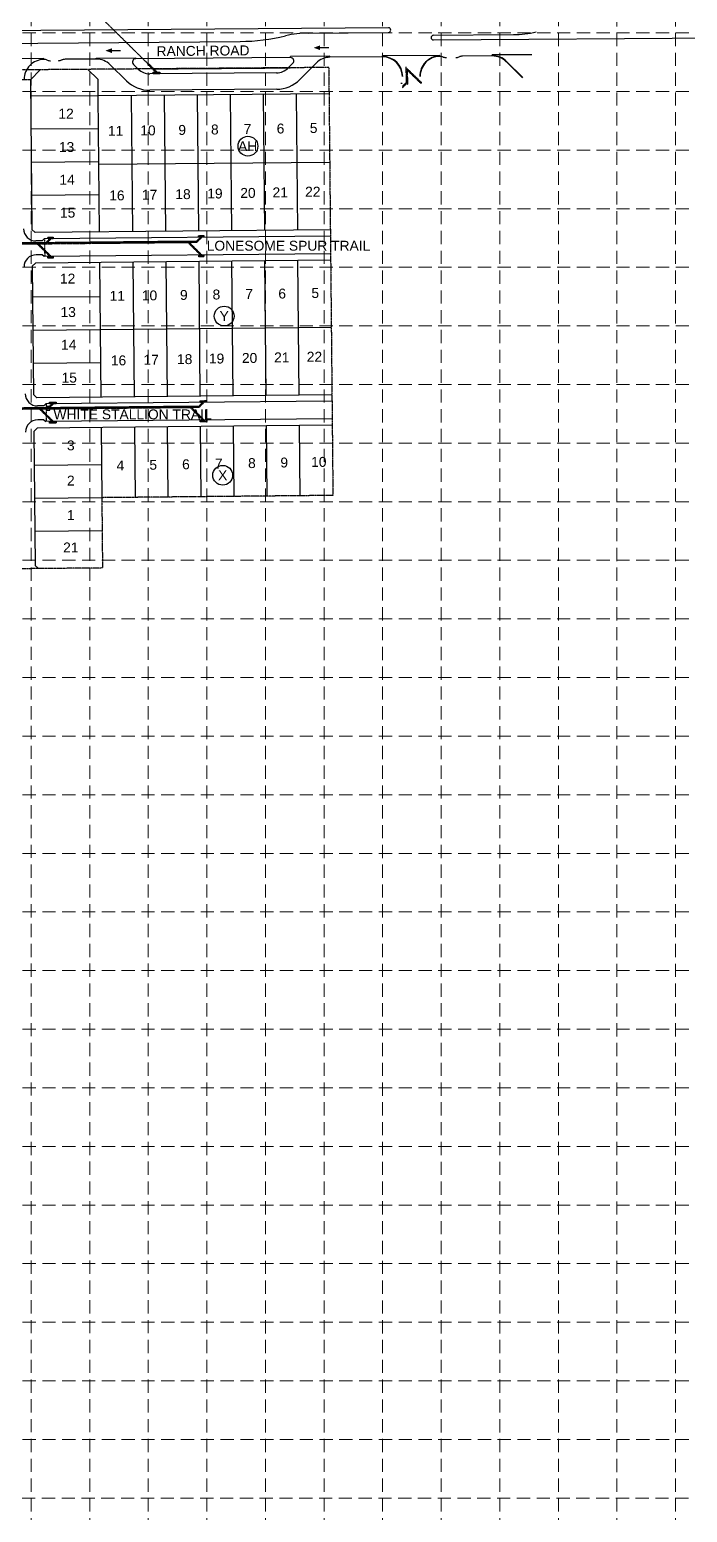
# Model space of a CAD drawing. Header units: inches. Extents: x 2510995 to 2514555, y 7106046 to 7111737.
# Drawn here: x 2512329 to 2513326, y 7107183 to 7109429 of the extents above; entities that cross this region are included whole.
import ezdxf
from ezdxf.enums import TextEntityAlignment as Align

# ---------------------------------------------------------------- set-up
doc = ezdxf.new("R2010")
doc.units = ezdxf.units.IN
doc.header["$MEASUREMENT"] = 0
for name, pattern in [('BORDER2', [0.875, 0.25, -0.125, 0.25, -0.125, 0, -0.125]), ('DASHED', [0.75, 0.5, -0.25]), ('HIDDEN', [0.375, 0.25, -0.125]), ('XHO465PV$0$HIDDEN2', [0.1875, 0.125, -0.0625]), ('XHO477ST$0$CL', [0.7, 0.5, -0.05, 0.1, -0.05])]:
    doc.linetypes.add(name, pattern=pattern)
for name, color, linetype in [('GRID', 254, 'DASHED'), ('XHO465BS$0$C-ROAD-BACK-N', 6, 'Continuous'), ('XHO465BS$0$C-ROAD-BACK-P4-N', 6, 'Continuous'), ('XHO465BS$0$C-ROAD-FOC-P4-N', 12, 'Continuous'), ('XHO465PT$0$C-ROAD-IDEN-N', 1, 'Continuous'), ('XHO465PT$0$V-BNDY-N-P5', 3, 'BORDER2'), ('XHO465PT$0$V-PROP-SUBD-BLOK-IDEN-N-P5', 6, 'Continuous'), ('XHO465PT$0$V-PROP-SUBD-IDEN-N-P5', 6, 'Continuous'), ('XHO465PT$0$V-PROP-SUBD-N-P5', 7, 'Continuous'), ('XHO465PT$0$V-RWAY-LINE-N-P5', 4, 'Continuous'), ('XHO465PV$0$C-ROAD-BACK-N', 4, 'Continuous'), ('XHO465PV$0$C-ROAD-EXPJ', 6, 'XHO465PV$0$HIDDEN2'), ('XHOE002PPT-PHASE10$0$C-ROAD-IDEN-N', 1, 'Continuous'), ('ZSTORM', 5, 'XHO477ST$0$CL')]:
    doc.layers.add(name, color=color, linetype=linetype)
doc.styles.get("Standard").update_dxf_attribs({"font": 'ARIAL.TTF'})

msp = doc.modelspace()

# ---------------------------------------------------------------- linework, layer by layer
at = {"color": 7}
for points in [[(2512443.3, 7109397.5, 0, 7.14, 0), (2512453.2, 7109397.5, 7.14, 7.14, 0)], [(2512759, 7109401.9, 0, 7.14, 0), (2512768.9, 7109401.9, 7.14, 7.14, 0)]]:
    msp.add_lwpolyline(points, format="xyseb", dxfattribs=at)
at = {"color": 7, "const_width": 1.89}
for points in [[(2512453.2, 7109397.5), (2512466.8, 7109397.6)], [(2512768.9, 7109401.9), (2512782.5, 7109402)]]:
    msp.add_lwpolyline(points, dxfattribs=at)
at = {"layer": 'GRID', "color": 252, "linetype": 'HIDDEN', "lineweight": 0, "ltscale": 80}
for p, q in [((2512330.9, 7106494.5), (2512330.9, 7111643.9)), ((2512419.7, 7106494.5), (2512419.7, 7111643.9)), ((2512508.5, 7106494.5), (2512508.5, 7111643.9)), ((2512597.3, 7106494.4), (2512597.3, 7111643.9)), ((2512686.1, 7106494.4), (2512686.1, 7111643.9)), ((2512774.8, 7106494.4), (2512774.8, 7111643.9)), ((2512863.6, 7106494.4), (2512863.6, 7111643.9)), ((2512952.4, 7106494.4), (2512952.4, 7111643.9)), ((2513041.2, 7106494.4), (2513041.2, 7111643.9)), ((2513130, 7106494.4), (2513130, 7111643.9)), ((2513218.7, 7106494.3), (2513218.7, 7111643.9)), ((2513307.5, 7106494.3), (2513307.5, 7111643.9)), ((2511088, 7109424.4), (2514461.7, 7109424.4)), ((2511088, 7109335.6), (2514461.7, 7109335.6)), ((2511088, 7109246.9), (2514461.7, 7109246.9)), ((2511088, 7109158.1), (2514461.7, 7109158.1)), ((2511088, 7109069.3), (2514461.7, 7109069.3)), ((2511088, 7108980.5), (2514461.7, 7108980.5)), ((2511088, 7108891.7), (2514461.7, 7108891.7)), ((2511088, 7108803), (2514461.7, 7108803)), ((2511088, 7108714.2), (2514461.7, 7108714.2)), ((2511088, 7108625.4), (2514461.7, 7108625.4)), ((2511088, 7108536.6), (2514461.7, 7108536.6)), ((2511088, 7108447.8), (2514461.7, 7108447.8)), ((2511088, 7108359), (2514461.7, 7108359)), ((2511088, 7108270.3), (2514461.7, 7108270.3)), ((2511088, 7108181.5), (2514461.7, 7108181.5)), ((2511088, 7108092.7), (2514461.7, 7108092.7)), ((2511088, 7108003.9), (2514461.7, 7108003.9)), ((2511088, 7107915.1), (2514461.7, 7107915.1)), ((2511088, 7107826.4), (2514461.7, 7107826.4)), ((2511088, 7107737.6), (2514461.7, 7107737.6)), ((2511088, 7107648.8), (2514461.7, 7107648.8)), ((2511088, 7107560), (2514461.7, 7107560)), ((2511088, 7107471.2), (2514461.7, 7107471.2)), ((2511088, 7107382.5), (2514461.7, 7107382.5)), ((2511088, 7107293.7), (2514461.7, 7107293.7)), ((2511087.2, 7107204.6), (2514460.8, 7107204.6))]:
    msp.add_line(p, q, dxfattribs=at)
at = {"layer": 'XHO465BS$0$C-ROAD-BACK-N', "color": 7}
for p, q in [((2511884.3, 7109405.5), (2512647.9, 7109411.4)), ((2512872.4, 7109432.2), (2512108.9, 7109426.2)), ((2512751, 7109424.2), (2512872.5, 7109425.2)), ((2512940.5, 7109420.7), (2513062, 7109421.7)), ((2512940.6, 7109413.7), (2513450.2, 7109417.7)), ((2512783.8, 7109389), (2512724, 7109388.5)), ((2512724, 7109387), (2512724, 7109388.5)), ((2512783.8, 7109387.5), (2512783.8, 7109389)), ((2512863.4, 7109388.1), (2512783.8, 7109387.5)), ((2512950.4, 7109390.3), (2512863.4, 7109389.6)), ((2512863.4, 7109388.1), (2512863.4, 7109389.6)), ((2512950.4, 7109388.8), (2512950.4, 7109390.3)), ((2512950.5, 7109388.8), (2512950.4, 7109388.8)), ((2513029.8, 7109389.4), (2512984.5, 7109389.1)), ((2513089.7, 7109391.4), (2513029.8, 7109390.9)), ((2513029.8, 7109389.4), (2513029.8, 7109390.9)), ((2512350.1, 7109385.6), (2512263.1, 7109384.9)), ((2512350.1, 7109384.1), (2512350.1, 7109385.6)), ((2512350.2, 7109384.1), (2512350.1, 7109384.1)), ((2512429.5, 7109384.7), (2512382.2, 7109384.4)), ((2512429.5, 7109386.2), (2512489.4, 7109386.7)), ((2512429.5, 7109384.7), (2512429.5, 7109386.2)), ((2512724, 7109387), (2512489.4, 7109385.2)), ((2512489.4, 7109385.2), (2512489.4, 7109386.7))]:
    msp.add_line(p, q, dxfattribs=at)
for centre, radius, start, end in [((2512645.5, 7109710.9), 299.5, 270.4488, 283.7102), ((2512752.2, 7109273.7), 150.5, 90.4488, 103.7103), ((2512872.5, 7109428.7), 3.5, 270.4488, 90.4488), ((2512940.6, 7109417.2), 3.5, 90.4488, 270.4488), ((2513060.8, 7109572.2), 150.5, 270.4488, 283.7102), ((2512950.6, 7109375.8), 13, 67.8269, 90.4488), ((2512960.4, 7109399.9), 13, 247.8269, 270.8975), ((2512974.4, 7109400), 13, 270, 293.0708), ((2512984.6, 7109376.1), 13, 90.4488, 113.0708), ((2512350.3, 7109371.1), 13, 67.827, 90.4488), ((2512360.1, 7109395.2), 13, 247.827, 270.8975), ((2512372.1, 7109395.3), 13, 270, 293.0713), ((2512382.3, 7109371.4), 13, 90.4488, 113.0713)]:
    msp.add_arc(centre, radius, start, end, dxfattribs=at)
at = {"layer": 'XHO465BS$0$C-ROAD-BACK-P4-N', "color": 7}
msp.add_line((2513051.1, 7109380.8), (2513075.9, 7109356.4), dxfattribs=at)
for centre, start, end in [((2512863.6, 7109358.1), 0.5573, 90.4488), ((2512950.6, 7109358.8), 90.4488, 180.5573), ((2513030.1, 7109359.4), 45.4488, 90.4488)]:
    msp.add_arc(centre, 30, start, end, dxfattribs=at)
at = {"layer": 'XHO465BS$0$C-ROAD-FOC-P4-N', "color": 7}
msp.add_line((2513051.5, 7109381.2), (2513076.2, 7109356.8), dxfattribs=at)
for centre, start, end in [((2512863.6, 7109358.1), 0.5573, 90.4488), ((2512950.6, 7109358.8), 90.4488, 180.5573), ((2513030.1, 7109359.4), 45.4488, 90.4488)]:
    msp.add_arc(centre, 30.5, start, end, dxfattribs=at)
at = {"layer": 'XHO465PT$0$V-BNDY-N-P5', "color": 7}
for p, q in [((2512782, 7109372), (2511835, 7109364.6)), ((2512782, 7109372), (2511835, 7109364.6)), ((2512782, 7109372), (2512788.3, 7108723.7)), ((2512788.3, 7108723.7), (2512438, 7108720.3)), ((2512438, 7108720.3), (2512439, 7108613.8)), ((2512439, 7108613.8), (2512189, 7108611.4))]:
    msp.add_line(p, q, dxfattribs=at)
at = {"layer": 'XHO465PT$0$V-PROP-SUBD-BLOK-IDEN-N-P5', "color": 7}
for centre in [(2512659.5, 7109252.8), (2512623.5, 7108995.4), (2512621.2, 7108754.3)]:
    msp.add_circle(centre, 15, dxfattribs=at)
at = {"layer": 'XHO465PT$0$V-PROP-SUBD-N-P5', "color": 7}
for p, q in [((2512432.1, 7109329.2), (2512330.1, 7109328.4)), ((2512432.1, 7109329.2), (2512434.1, 7109122.8)), ((2512482.4, 7109329.6), (2512484.4, 7109123.3)), ((2512532.4, 7109330), (2512534.4, 7109123.7)), ((2512582.4, 7109330.4), (2512584.4, 7109124.2)), ((2512632.4, 7109330.8), (2512634.4, 7109124.7)), ((2512682.4, 7109331.2), (2512684.4, 7109125.2)), ((2512732.4, 7109331.6), (2512734.4, 7109125.7)), ((2512432.5, 7109279.2), (2512330.5, 7109278.3)), ((2512433, 7109229.2), (2512331, 7109228.3)), ((2512783.4, 7109228.2), (2512433.1, 7109224.8)), ((2512433.5, 7109179.3), (2512331.5, 7109178.3)), ((2512434.5, 7109076.8), (2512436.5, 7108872.8)), ((2512484.8, 7109077.3), (2512486.8, 7108873.3)), ((2512534.8, 7109077.7), (2512536.8, 7108873.8)), ((2512584.8, 7109078.2), (2512586.8, 7108874.2)), ((2512634.8, 7109078.7), (2512636.8, 7108874.7)), ((2512684.8, 7109079.2), (2512686.8, 7108875.2)), ((2512734.8, 7109079.7), (2512736.8, 7108875.7)), ((2512435, 7109024.8), (2512333, 7109023.8)), ((2512435.5, 7108974.8), (2512333.5, 7108973.8)), ((2512785.8, 7108978.2), (2512435.5, 7108974.8)), ((2512785.8, 7108978.2), (2512435.5, 7108974.8)), ((2512436, 7108924.8), (2512334, 7108923.8)), ((2512436.9, 7108826.8), (2512438, 7108720.3)), ((2512487.3, 7108827.3), (2512488.3, 7108720.8)), ((2512537.3, 7108827.8), (2512538.3, 7108721.3)), ((2512587.3, 7108828.2), (2512588.3, 7108721.8)), ((2512637.3, 7108828.7), (2512638.3, 7108722.2)), ((2512687.3, 7108829.2), (2512688.3, 7108722.7)), ((2512737.3, 7108829.7), (2512738.3, 7108723.2)), ((2512437.5, 7108770.3), (2512335.5, 7108769.3)), ((2512438, 7108720.3), (2512336, 7108719.3)), ((2512438.5, 7108670.3), (2512336.5, 7108669.3))]:
    msp.add_line(p, q, dxfattribs=at)
at = {"layer": 'XHO465PT$0$V-RWAY-LINE-N-P5', "color": 7}
for p, q in [((2512344.7, 7109368.6), (2512329.8, 7109353.5)), ((2512344.7, 7109368.6), (2512329.8, 7109353.5)), ((2512431.8, 7109354.2), (2512416.7, 7109369.1)), ((2512431.8, 7109354.2), (2512416.7, 7109369.1)), ((2512329.8, 7109353.5), (2512332, 7109126.8)), ((2512431.8, 7109354.2), (2512432.1, 7109329.2)), ((2512782.4, 7109332), (2512432.1, 7109329.2)), ((2512332, 7109126.8), (2512337.1, 7109121.8)), ((2512784.4, 7109126.2), (2512337.1, 7109121.8)), ((2512332.6, 7109070.8), (2512337.5, 7109075.8)), ((2512784.8, 7109080.2), (2512337.5, 7109075.8)), ((2512332.6, 7109070.8), (2512334.5, 7108876.8)), ((2512339.5, 7108871.8), (2512334.5, 7108876.8)), ((2512786.8, 7108876.2), (2512339.5, 7108871.8)), ((2512787.3, 7108830.2), (2512339.9, 7108825.8)), ((2512335, 7108820.8), (2512339.9, 7108825.8)), ((2512335, 7108820.8), (2512337, 7108617.8)), ((2512342, 7108612.8), (2512337, 7108617.8))]:
    msp.add_line(p, q, dxfattribs=at)
at = {"layer": 'XHO465PV$0$C-ROAD-BACK-N', "color": 7}
for p, q in [((2512450.8, 7109376.1), (2512475.6, 7109351.7)), ((2512450.8, 7109376.1), (2512475.6, 7109351.7)), ((2512485.9, 7109376.6), (2512493.1, 7109369.5)), ((2512485.9, 7109376.6), (2512493.1, 7109369.5)), ((2512727.6, 7109378.5), (2512720.5, 7109371.3)), ((2512727.6, 7109378.5), (2512720.5, 7109371.3)), ((2512762.7, 7109378.5), (2512738.3, 7109353.8)), ((2512762.7, 7109378.5), (2512738.3, 7109353.8)), ((2512702.9, 7109363.9), (2512510.8, 7109362.4)), ((2512702.9, 7109363.9), (2512510.8, 7109362.4)), ((2512703.1, 7109338.9), (2512511, 7109337.4)), ((2512347.6, 7109109.4), (2512338.2, 7109109.3)), ((2512350.5, 7109112.5), (2512347.6, 7109109.4)), ((2512784.5, 7109116.7), (2512350.5, 7109112.5)), ((2512347.8, 7109088.4), (2512338.4, 7109088.3)), ((2512350.8, 7109085.5), (2512347.8, 7109088.4)), ((2512784.7, 7109089.7), (2512350.8, 7109085.5)), ((2512350, 7108859.4), (2512340.6, 7108859.3)), ((2512353, 7108862.5), (2512350, 7108859.4)), ((2512786.9, 7108866.7), (2512353, 7108862.5)), ((2512350.2, 7108838.4), (2512340.8, 7108838.3)), ((2512350.2, 7108838.4), (2512353.2, 7108835.5)), ((2512787.2, 7108839.7), (2512353.2, 7108835.5))]:
    msp.add_line(p, q, dxfattribs=at)
for centre, radius, start, end in [((2512350.3, 7109354.1), 30, 90.4488, 180.5573), ((2512350.3, 7109354.1), 30, 90.4488, 180.5573), ((2512429.8, 7109354.7), 30, 45.4488, 90.4488), ((2512429.8, 7109354.7), 30, 45.4488, 90.4488), ((2512489.4, 7109380.2), 5, 90.4488, 225.4488), ((2512489.4, 7109380.2), 5, 90.4488, 225.4488), ((2512510.6, 7109387.4), 25, 225.4488, 270.4487), ((2512510.6, 7109387.4), 25, 225.4488, 270.4487), ((2512702.7, 7109388.9), 25, 270.4487, 315.4488), ((2512702.7, 7109388.9), 25, 270.4487, 315.4488), ((2512724, 7109382), 5, 315.4488, 90.4488), ((2512724, 7109382), 5, 315.4488, 90.4488), ((2512784.1, 7109357.5), 30, 90.4488, 135.4488), ((2512784.1, 7109357.5), 30, 90.4488, 135.4488), ((2512510.6, 7109387.4), 50, 225.4488, 270.4488), ((2512702.7, 7109388.9), 50, 270.4488, 315.4488), ((2512702.7, 7109388.9), 50, 270.4488, 315.4488), ((2512338, 7109127.8), 18.5, 180.5573, 270.5573), ((2512338.6, 7109069.8), 18.5, 90.5573, 180.5573), ((2512340.4, 7108877.8), 18.5, 180.5573, 270.5573), ((2512341, 7108819.8), 18.5, 90.5573, 180.5573)]:
    msp.add_arc(centre, radius, start, end, dxfattribs=at)
at = {"layer": 'XHO465PV$0$C-ROAD-EXPJ', "color": 7}
for p, q in [((2512351.2, 7109112), (2512351.4, 7109086)), ((2512353.6, 7108862), (2512353.9, 7108836))]:
    msp.add_line(p, q, dxfattribs=at)
at = {"layer": 'ZSTORM', "color": 5}
for p, q in [((2512508.4, 7109377.1), (2512437.2, 7109447.3)), ((2512508.4, 7109377.1), (2512437.2, 7109447.3)), ((2512519.8, 7109364.9), (2512507.9, 7109376.6)), ((2512519.8, 7109364.9), (2512507.9, 7109376.6)), ((2512520.8, 7109364.9), (2512508.4, 7109377.1)), ((2512520.8, 7109364.9), (2512508.4, 7109377.1)), ((2512521.9, 7109364.9), (2512509, 7109377.7)), ((2512521.9, 7109364.9), (2512509, 7109377.7)), ((2512515.7, 7109369.9), (2512723.6, 7109371.5)), ((2512899.7, 7109349.5), (2512899.5, 7109372.9)), ((2512922, 7109348.5), (2512900.5, 7109369.6)), ((2512923, 7109348.5), (2512901.5, 7109369.6)), ((2512901.7, 7109346.5), (2512901.5, 7109367.5)), ((2512920.9, 7109348.5), (2512901.5, 7109367.5)), ((2512283.2, 7109353.7), (2512330.2, 7109353.8)), ((2512515.8, 7109364.9), (2512525.8, 7109365)), ((2512515.8, 7109362.4), (2512515.8, 7109364.9)), ((2512525.8, 7109362.5), (2512515.8, 7109362.4)), ((2512525.8, 7109365), (2512525.8, 7109362.5)), ((2512891.2, 7109348.4), (2512893.7, 7109348.4)), ((2512900.7, 7109349.5), (2512893.8, 7109342.4)), ((2512899.7, 7109349.5), (2512893.8, 7109343.5)), ((2512899.7, 7109347.4), (2512893.8, 7109341.4)), ((2512899.7, 7109346.5), (2512899.7, 7109347.4)), ((2512899.7, 7109346.5), (2512899.9, 7109346.5)), ((2512901.6, 7109346.5), (2512901.7, 7109346.5)), ((2512920.7, 7109348.5), (2512923.2, 7109348.5)), ((2512581.5, 7109107.7), (2511825.1, 7109100.3)), ((2512353.1, 7109106.5), (2512286, 7109105.8)), ((2512340.4, 7109104.4), (2512293.2, 7109103.9)), ((2512359.4, 7109085.5), (2512340.4, 7109104.4)), ((2512360.4, 7109085.6), (2512340.5, 7109105.4)), ((2512568.7, 7109106.6), (2512342.5, 7109104.4)), ((2512361.5, 7109085.6), (2512342.5, 7109104.4)), ((2512360.2, 7109112.5), (2512353.1, 7109105.5)), ((2512359.1, 7109112.5), (2512353.1, 7109106.5)), ((2512361.2, 7109112.6), (2512355.2, 7109106.5)), ((2512571.8, 7109108.6), (2512355.2, 7109106.5)), ((2512587.7, 7109087.8), (2512568.7, 7109106.6)), ((2512588.8, 7109087.8), (2512568.8, 7109107.6)), ((2512571.8, 7109106.6), (2512570.9, 7109106.6)), ((2512589.8, 7109087.8), (2512570.9, 7109106.6)), ((2512571.8, 7109108.6), (2512571.8, 7109106.6)), ((2512581.2, 7109108.4), (2512571.8, 7109108.4)), ((2512581.8, 7109107), (2512571.8, 7109106.9)), ((2512587.4, 7109114.8), (2512581.2, 7109108.4)), ((2512588.5, 7109114.8), (2512581.5, 7109107.7)), ((2512589.6, 7109114.8), (2512581.8, 7109107)), ((2512584.9, 7108857.7), (2511746, 7108849.6)), ((2512354.7, 7108856.5), (2512019, 7108853.2)), ((2512343.8, 7108854.4), (2512114.7, 7108852.1)), ((2512362.8, 7108835.6), (2512343.8, 7108854.4)), ((2512363.9, 7108835.6), (2512343.9, 7108855.4)), ((2512354.8, 7108854.5), (2512346, 7108854.4)), ((2512364.9, 7108835.6), (2512346, 7108854.4)), ((2512363.6, 7108862.6), (2512356.7, 7108855.5)), ((2512362.5, 7108862.6), (2512357.6, 7108857.5)), ((2512364.6, 7108862.6), (2512358.7, 7108856.5)), ((2512575.2, 7108858.6), (2512358.7, 7108856.5)), ((2512572.2, 7108856.6), (2512358.8, 7108854.5)), ((2512592.2, 7108837.8), (2512572.2, 7108857.6)), ((2512591.1, 7108837.8), (2512572.2, 7108856.6)), ((2512593.2, 7108837.8), (2512574.3, 7108856.6)), ((2512575.2, 7108856.6), (2512574.3, 7108856.6)), ((2512575.2, 7108858.6), (2512575.2, 7108856.6)), ((2512584.6, 7108858.5), (2512575.2, 7108858.4)), ((2512585.2, 7108857), (2512575.2, 7108856.9)), ((2512590.9, 7108864.8), (2512584.6, 7108858.5)), ((2512591.9, 7108864.8), (2512584.9, 7108857.7)), ((2512593, 7108864.8), (2512585.2, 7108857))]:
    msp.add_line(p, q, dxfattribs=at)
at = {"layer": 'ZSTORM', "color": 5, "linetype": 'Continuous'}
for p, q in [((2512354.1, 7108858.2), (2512354.1, 7108852.8)), ((2512359.4, 7108858.2), (2512354.1, 7108858.2)), ((2512354.1, 7108852.8), (2512359.4, 7108852.9)), ((2512354.7, 7108857.5), (2512354.8, 7108853.5)), ((2512358.7, 7108857.5), (2512354.7, 7108857.5)), ((2512354.8, 7108853.5), (2512358.8, 7108853.5)), ((2512358.8, 7108853.5), (2512358.7, 7108857.5)), ((2512359.4, 7108852.9), (2512359.4, 7108858.2))]:
    msp.add_line(p, q, dxfattribs=at)
at = {"layer": 'ZSTORM', "color": 5}
for points in [[(2512515.8, 7109364.9), (2512525.8, 7109365), (2512525.8, 7109362.5), (2512515.8, 7109362.4)], [(2512356.1, 7109115), (2512364.1, 7109115.1), (2512364.2, 7109112.6), (2512356.2, 7109112.5)], [(2512584.5, 7109117.2), (2512592.5, 7109117.3), (2512592.5, 7109114.8), (2512584.5, 7109114.7)], [(2512356.4, 7109085.5), (2512364.4, 7109085.6), (2512364.4, 7109083.1), (2512356.4, 7109083)], [(2512584.8, 7109087.7), (2512592.8, 7109087.8), (2512592.8, 7109085.3), (2512584.8, 7109085.2)], [(2512358.6, 7108865), (2512368.6, 7108865.1), (2512368.6, 7108862.6), (2512358.6, 7108862.5)], [(2512586.9, 7108867.2), (2512596.9, 7108867.3), (2512596.9, 7108864.8), (2512586.9, 7108864.7)], [(2512358.9, 7108835.5), (2512368.9, 7108835.6), (2512368.9, 7108833.1), (2512358.9, 7108833)], [(2512587.2, 7108837.7), (2512597.2, 7108837.8), (2512597.2, 7108835.3), (2512587.2, 7108835.2)]]:
    msp.add_lwpolyline(points, close=True, dxfattribs=at)
at = {"layer": 'ZSTORM', "color": 5, "linetype": 'Continuous'}
for points in [[(2512354.1, 7108858.2), (2512354.1, 7108852.8), (2512359.4, 7108852.9), (2512359.4, 7108858.2)], [(2512354.7, 7108857.5), (2512354.8, 7108853.5), (2512358.8, 7108853.5), (2512358.7, 7108857.5)]]:
    msp.add_lwpolyline(points, close=True, dxfattribs=at)

# ---------------------------------------------------------------- texts
at = {"layer": 'XHO465PT$0$C-ROAD-IDEN-N', "color": 7}
for s, p in [('LONESOME SPUR TRAIL', (2512597, 7109094.5)), ('WHITE STALLION TRAIL', (2512364.7, 7108839))]:
    msp.add_text(s, height=15, dxfattribs=at).set_placement(p)
at = {"layer": 'XHO465PT$0$V-PROP-SUBD-BLOK-IDEN-N-P5', "color": 7}
for s, p in [('AH', (2512659.1, 7109252.8)), ('Y', (2512623.5, 7108995.4)), ('X', (2512621.2, 7108754.3))]:
    msp.add_text(s, height=15, dxfattribs=at).set_placement(p, align=Align.MIDDLE)
at = {"layer": 'XHO465PT$0$V-PROP-SUBD-IDEN-N-P5', "color": 7}
for s, p in [('12', (2512383.8, 7109302.2)), ('11', (2512458.9, 7109276)), ('10', (2512507.9, 7109276.7)), ('9', (2512559.8, 7109277.4)), ('8', (2512609.3, 7109278.1)), ('7', (2512658.8, 7109278.8)), ('6', (2512708.9, 7109279.5)), ('5', (2512759.1, 7109280.2)), ('13', (2512384.6, 7109251.5)), ('14', (2512385.4, 7109202)), ('16', (2512460.8, 7109178.2)), ('17', (2512510.3, 7109179.2)), ('18', (2512561.1, 7109180.1)), ('19', (2512609.4, 7109181.1)), ('20', (2512659.5, 7109182)), ('21', (2512708.4, 7109182.9)), ('22', (2512757.8, 7109183.9)), ('15', (2512386.2, 7109152)), ('12', (2512386.2, 7109052.3)), ('11', (2512461.4, 7109026)), ('10', (2512510.3, 7109026.7)), ('9', (2512562.3, 7109027.4)), ('8', (2512611.7, 7109028.1)), ('7', (2512661.2, 7109028.8)), ('6', (2512711.4, 7109029.5)), ('5', (2512761.5, 7109030.2)), ('13', (2512387, 7109001.5)), ('14', (2512387.8, 7108952)), ('19', (2512611.9, 7108931.1)), ('20', (2512662, 7108932)), ('21', (2512710.8, 7108932.9)), ('22', (2512760.3, 7108933.9)), ('16', (2512463.3, 7108928.3)), ('17', (2512512.8, 7108929.2)), ('18', (2512563.6, 7108930.2)), ('15', (2512388.6, 7108902)), ('3', (2512391, 7108799.5)), ('9', (2512714.5, 7108773.6)), ('10', (2512766.9, 7108774.5)), ('4', (2512466.2, 7108769.1)), ('5', (2512515.9, 7108770)), ('6', (2512565.5, 7108770.9)), ('7', (2512615.2, 7108771.8)), ('8', (2512665.5, 7108772.7)), ('2', (2512391, 7108746.3)), ('1', (2512391, 7108693.9)), ('21', (2512391, 7108645))]:
    msp.add_text(s, height=15, dxfattribs=at).set_placement(p, align=Align.MIDDLE)
at = {"layer": 'XHOE002PPT-PHASE10$0$C-ROAD-IDEN-N', "color": 7, "insert": (2512520.9, 7109404.1), "char_height": 15, "width": 157.682, "attachment_point": 1, "rotation": 0.5572}
msp.add_mtext('RANCH ROAD', dxfattribs=at)

doc.saveas('drawing.dxf')
